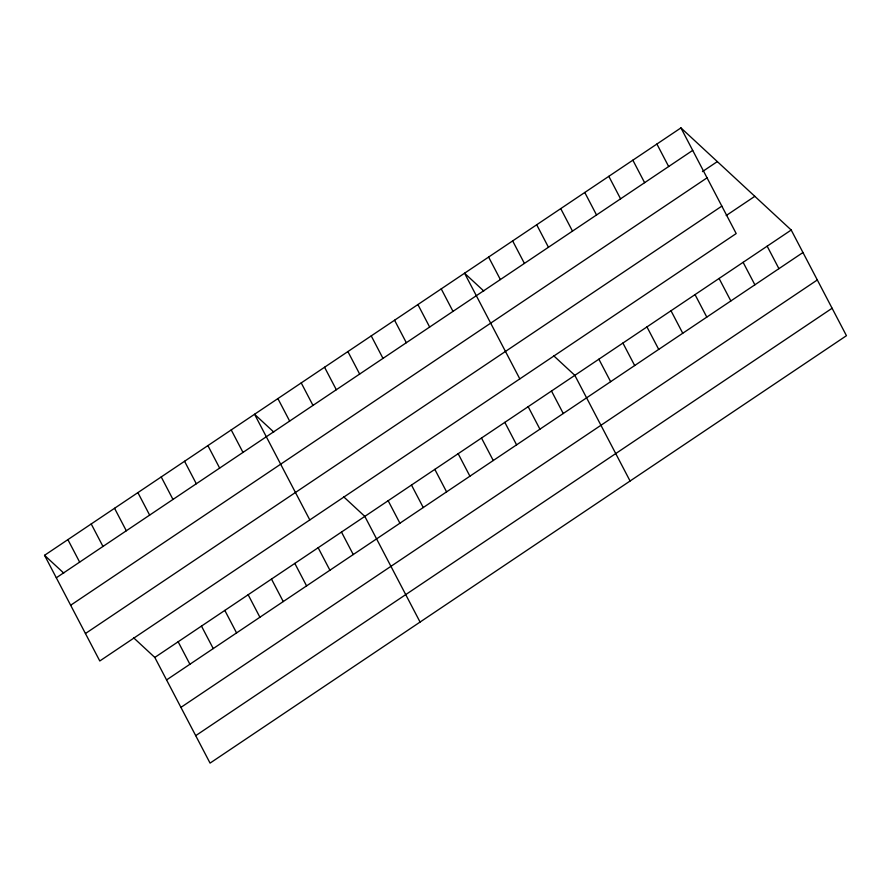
<?xml version="1.0" encoding="UTF-8"?>
<svg xmlns="http://www.w3.org/2000/svg" width="891" height="891" viewBox="0 0 891 891"><rect width="100%" height="100%" fill="white"/><g stroke="black" fill="none" stroke-linecap="round" stroke-linejoin="round"><path stroke-width="1.34" d="M680.936 127.892L736.189 233.565L99.792 660.977L44.55 555.305L680.936 127.892L791.208 230.023L846.45 335.695L210.064 763.108L154.811 657.435L133.583 637.767M56.311 577.791L692.697 150.39M702.442 171.595L717.333 161.594M70.656 605.245L707.053 177.832M85.447 633.523L721.833 206.122M726.198 215.544L754.822 196.321M154.811 657.435L791.208 230.023M166.572 679.922L802.958 252.521M180.929 707.376L817.314 279.963M195.708 735.654L832.105 308.253M483.768 291.001L464.567 273.214L519.809 378.887M553.601 355.687L574.829 375.345L630.082 481.017M273.76 432.046L254.559 414.259L309.801 519.932M343.592 496.733L364.82 516.39L420.073 622.063M44.55 555.305L63.751 573.091M767.162 246.172L778.923 268.67M743.116 262.322L754.877 284.808M656.901 144.041L668.662 166.528M719.082 278.46L730.843 300.958M632.855 160.191L644.616 182.677M695.036 294.609L706.797 317.107M608.82 176.329L620.57 198.827M671.001 310.759L682.751 333.245M584.774 192.478L596.536 214.976M646.955 326.908L658.716 349.395M560.729 208.628L572.49 231.114M622.909 343.046L634.67 365.544M536.694 224.766L548.455 247.264M598.875 359.196L610.636 381.693M512.648 240.915L524.409 263.413M488.613 257.065L500.363 279.562M551.496 391.015L563.257 413.513M528.163 406.686L539.924 429.184M441.234 288.884L452.996 311.371M504.829 422.356L516.591 444.854M417.901 304.555L429.662 327.053M481.496 438.027L493.258 460.524M394.568 320.225L406.329 342.723M458.163 453.697L469.913 476.195M371.235 335.896L382.985 358.394M434.83 469.368L446.58 491.865M347.891 351.566L359.652 374.064M411.486 485.049L423.247 507.536M324.558 367.237L336.319 389.735M388.153 500.72L399.914 523.206M301.225 382.907L312.986 405.405M277.892 398.589L289.653 421.075M341.487 532.061L353.248 554.547M318.154 547.731L329.915 570.229M231.226 429.93L242.987 452.416M294.821 563.402L306.582 585.899M207.893 445.6L219.654 468.087M271.488 579.072L283.249 601.57M184.56 461.271L196.31 483.768M248.155 594.743L259.905 617.24M161.226 476.941L172.977 499.439M224.822 610.413L236.572 632.911M137.882 492.612L149.643 515.109M201.477 626.083L213.239 648.581M114.549 508.282L126.31 530.78M178.144 641.765L189.906 664.252M91.216 523.953L102.977 546.45M67.883 539.623L79.644 562.121"/></g></svg>
